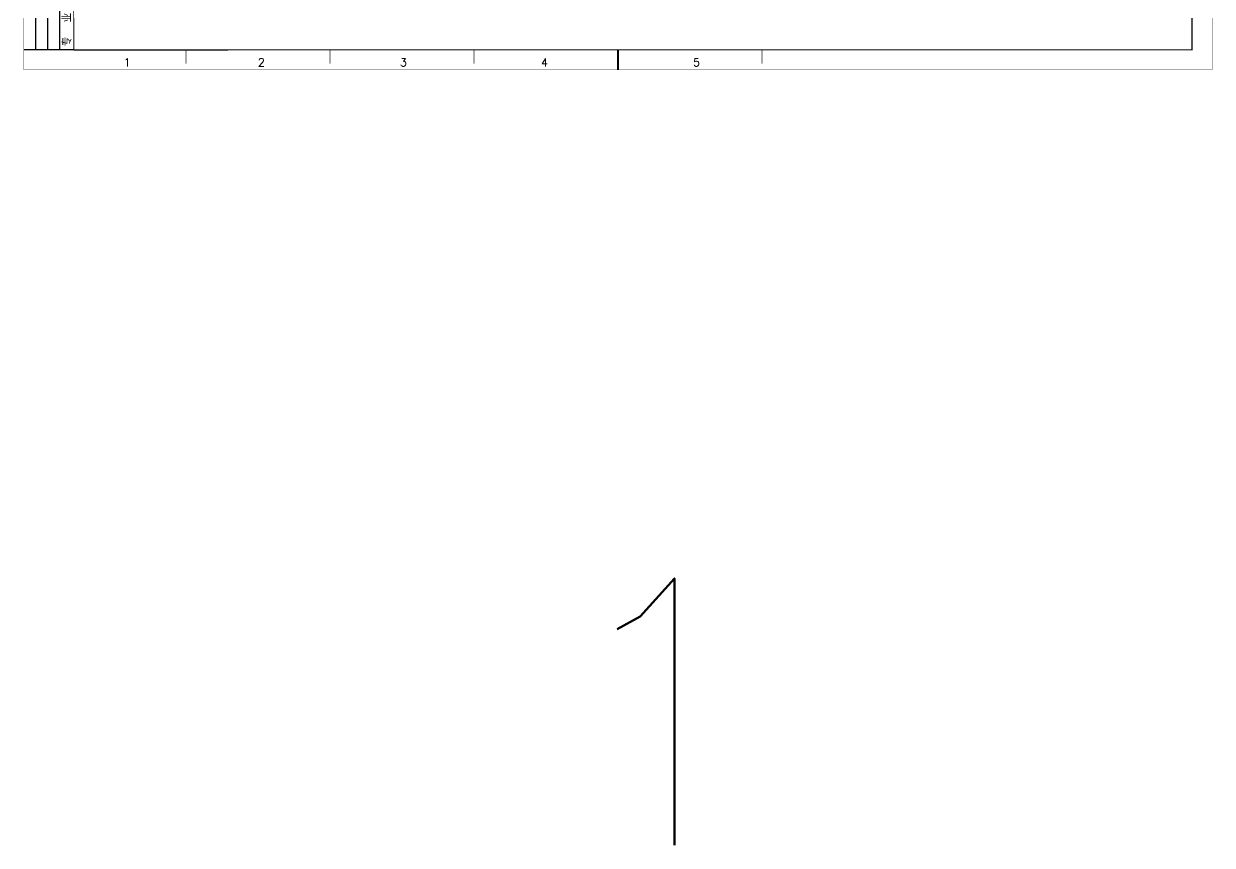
# Model space of a CAD drawing. Extents: x 49444 to 186345, y 41039 to 59803.
# Drawn here: x 63233 to 72144, y 41039 to 47195 of the extents above; entities that cross this region are included whole.
import ezdxf

# ---------------------------------------------------------------- set-up
doc = ezdxf.new("R2010")
doc.units = 0
doc.header["$LTSCALE"] = 60
doc.header["$MEASUREMENT"] = 0
doc.layers.get('0').update_dxf_attribs({"linetype": 'CONTINUOUS'})
doc.styles.get("Standard").update_dxf_attribs({"font": 'txt.shx', "bigfont": 'hztxt.shx'})

msp = doc.modelspace()

# ---------------------------------------------------------------- linework, layer by layer
for p, q in [((63323.41849, 47000.230231), (63323.41849, 49700.230231)), ((63413.41849, 47000.230231), (63413.41849, 49700.230231)), ((63503.41849, 47000.230231), (63503.41849, 49700.230231)), ((63608.41849, 47000.230231), (63233.41849, 47000.230231))]:
    msp.add_line(p, q)
at = {"const_width": 1.5}
msp.add_lwpolyline([(63233.41849, 59465.230231), (63233.41849, 46850.230231), (72143.41849, 46850.230231), (72143.41849, 59465.230231), (63233.41849, 59465.230231, 1.9635677679)], format="xyb", dxfattribs=at)
for points, const_width in [([(63608.41849, 59315.230231), (63608.41849, 47000.230231), (71993.41849, 47000.230231), (71993.41849, 59315.230231), (63608.41849, 59315.230231)], 7.5), ([(64448.41849, 47000.230231), (64448.41849, 46895.230231)], 4.5), ([(65528.41849, 47000.230231), (65528.41849, 46895.230231)], 4.5), ([(66608.41849, 47000.230231), (66608.41849, 46895.230231)], 4.5), ([(67688.41849, 47000.230231), (67688.41849, 46850.230231)], 15), ([(68768.41849, 47000.230231), (68768.41849, 46895.230231)], 4.5)]:
    msp.add_lwpolyline(points, dxfattribs=dict(const_width=const_width))
for points in [[(71993.418492, 47000.23023), (71993.418492, 48380.23023)], [(63608.418492, 47000.23023), (64763.418492, 47000.23023)]]:
    msp.add_lwpolyline(points)

# ---------------------------------------------------------------- texts
msp.add_text('专  业', height=60, rotation=90).set_placement((63589.878881, 47026.195332))
for s, height, p in [('1', 60, (63983.41849, 46875.84993)), ('2', 60, (64988.41849, 46875.84993)), ('3', 60, (66053.41849, 46875.84993)), ('4', 60, (67110.91849, 46875.84993)), ('5', 60, (68250.91849, 46875.84993)), ('1', 2000, (67168.875914, 41038.660909))]:
    msp.add_text(s, height=height).set_placement(p)

doc.saveas('drawing.dxf')
